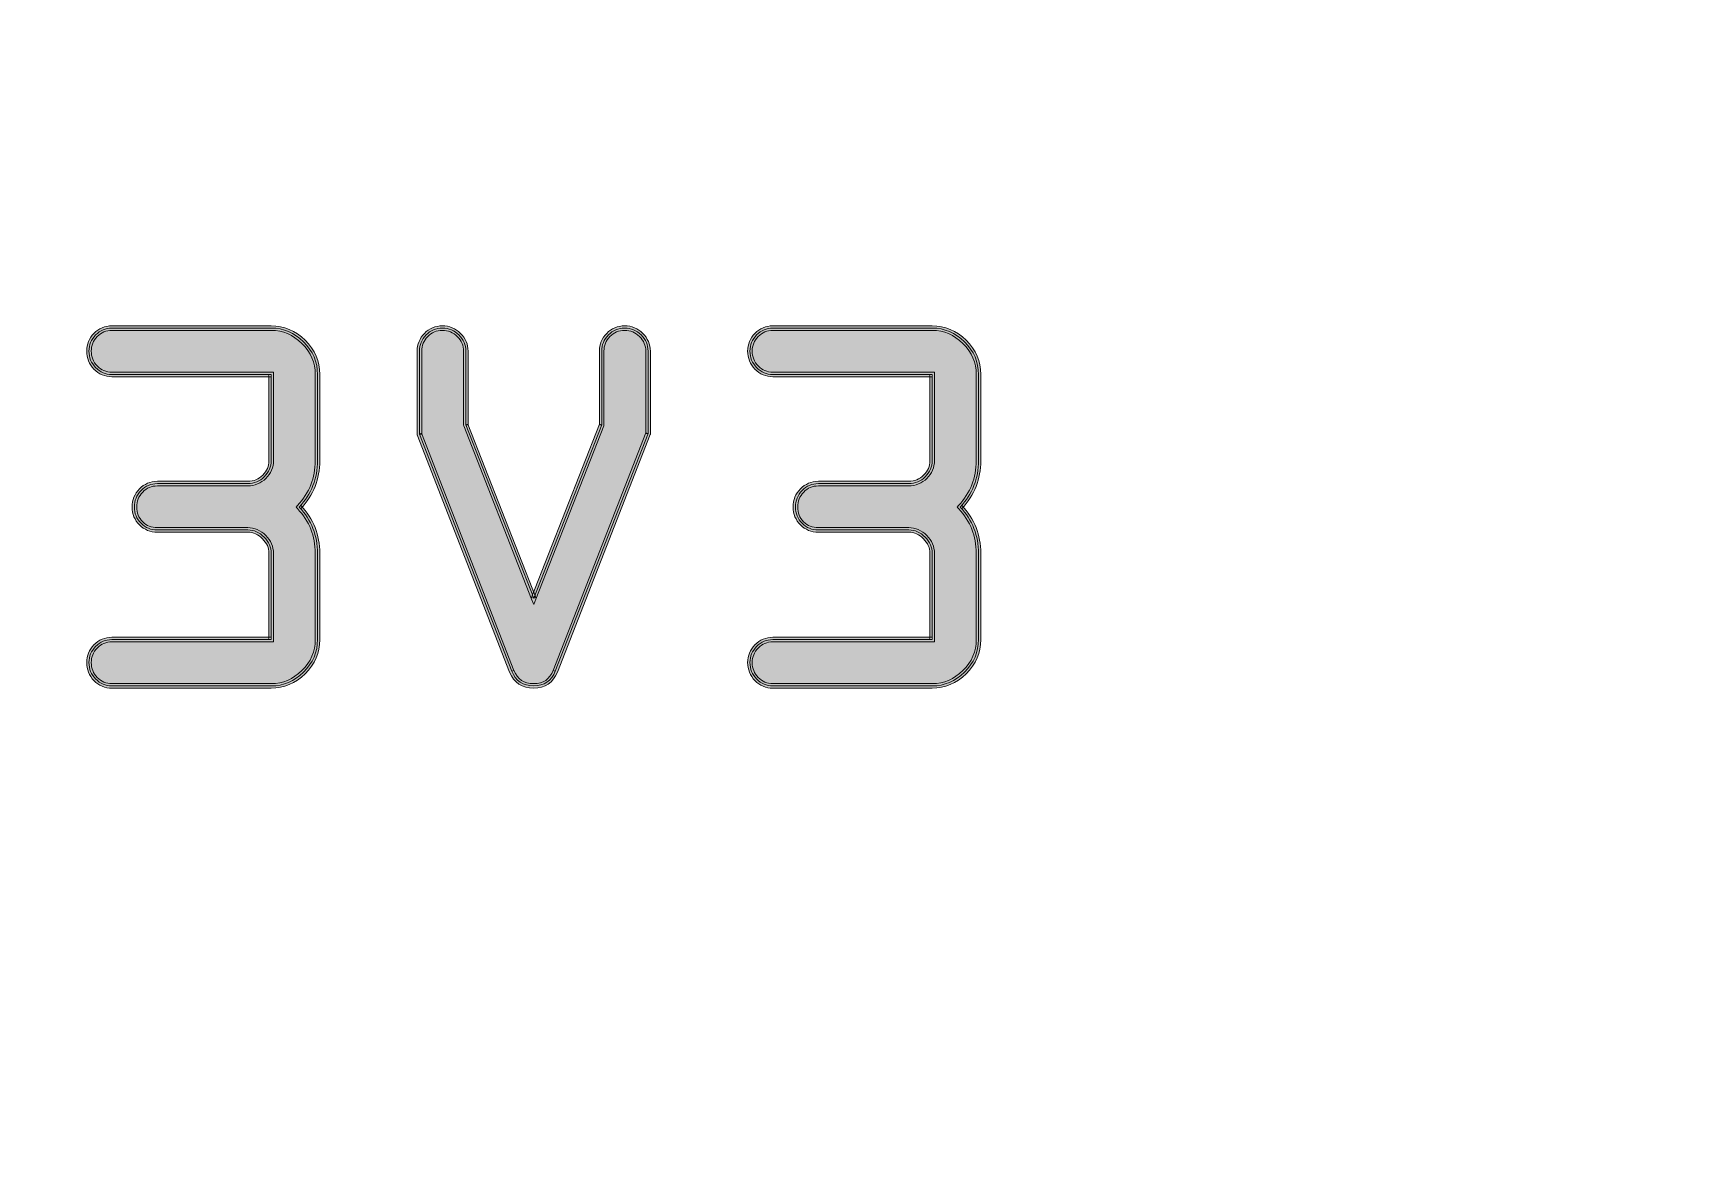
# Model space of a CAD drawing. Header units: inches. Extents: x 3.6 to 56.9, y 3.5 to 76.6.
# Drawn here: x 7.922 to 12.208, y 39.29 to 42.199 of the extents above; entities that cross this region are included whole.
import ezdxf

# ---------------------------------------------------------------- set-up
doc = ezdxf.new("R2010")
doc.units = ezdxf.units.IN
doc.header["$MEASUREMENT"] = 0
doc.layers.add('board', color=7, linetype='Continuous')
doc.layers.add('silk', color=7, linetype='Continuous')

msp = doc.modelspace()

# ---------------------------------------------------------------- hatches: boundary and pattern name
at = {"layer": 'silk', "true_color": 0xffffff}
h = msp.add_hatch(color=7, dxfattribs=at)
h.dxf.hatch_style = 2
edge = h.paths.add_edge_path()
edge.add_spline(control_points=[(9.768, 40.5828), (9.768, 40.5674), (9.7728, 40.5554), (9.7834, 40.5444), (9.794, 40.5335), (9.8057, 40.5286), (9.821, 40.5286), (9.821, 40.5286), (10.23, 40.5286), (10.23, 40.5286), (10.2602, 40.5286), (10.2858, 40.5394), (10.3089, 40.5622), (10.3321, 40.585), (10.3431, 40.6107), (10.3431, 40.6417), (10.3431, 40.6417), (10.3431, 40.8633), (10.3431, 40.8633), (10.3431, 40.9077), (10.3282, 40.9453), (10.2976, 40.9783), (10.2976, 40.9783), (10.2938, 40.9823), (10.2938, 40.9823), (10.2938, 40.9823), (10.2976, 40.9863), (10.2976, 40.9863), (10.3282, 41.0193), (10.3431, 41.0569), (10.3431, 41.1013), (10.3431, 41.1013), (10.3431, 41.3229), (10.3431, 41.3229), (10.3431, 41.3539), (10.3321, 41.3796), (10.3089, 41.4024), (10.2858, 41.4252), (10.2602, 41.4361), (10.23, 41.4361), (10.23, 41.4361), (9.821, 41.4361), (9.821, 41.4361), (9.8057, 41.4361), (9.794, 41.4311), (9.7834, 41.4202), (9.7728, 41.4092), (9.768, 41.3976), (9.768, 41.383), (9.768, 41.3677), (9.7728, 41.3557), (9.7834, 41.3447), (9.794, 41.3338), (9.8057, 41.3288), (9.821, 41.3288), (9.821, 41.3288), (10.23, 41.3288), (10.23, 41.3288), (10.23, 41.3288), (10.2359, 41.3288), (10.2359, 41.3288), (10.2359, 41.3288), (10.2359, 41.3229), (10.2359, 41.3229), (10.2359, 41.3229), (10.2359, 41.1013), (10.2359, 41.1013), (10.2359, 41.0844), (10.2291, 41.0685), (10.2165, 41.0559), (10.2039, 41.0433), (10.1876, 41.0365), (10.1699, 41.0365), (10.1699, 41.0365), (9.9377, 41.0365), (9.9377, 41.0365), (9.9224, 41.0365), (9.9107, 41.0316), (9.9001, 41.0206), (9.8895, 41.0097), (9.8847, 40.9977), (9.8847, 40.9823), (9.8847, 40.967), (9.8895, 40.9552), (9.9, 40.9446), (9.9106, 40.9341), (9.9224, 40.9293), (9.9377, 40.9293), (9.9377, 40.9293), (10.1699, 40.9293), (10.1699, 40.9293), (10.1868, 40.9293), (10.2029, 40.9222), (10.2159, 40.9093), (10.2289, 40.8963), (10.2359, 40.8802), (10.2359, 40.8633), (10.2359, 40.8633), (10.2359, 40.6417), (10.2359, 40.6417), (10.2359, 40.6417), (10.2359, 40.6358), (10.2359, 40.6358), (10.2359, 40.6358), (10.23, 40.6358), (10.23, 40.6358), (10.23, 40.6358), (9.821, 40.6358), (9.821, 40.6358), (9.8057, 40.6358), (9.794, 40.6309), (9.7834, 40.6199), (9.7728, 40.609), (9.768, 40.5973), (9.768, 40.5828)], knot_values=[0, 0, 0, 0, 1, 1, 1, 2, 2, 2, 3, 3, 3, 4, 4, 4, 5, 5, 5, 6, 6, 6, 7, 7, 7, 8, 8, 8, 9, 9, 9, 10, 10, 10, 11, 11, 11, 12, 12, 12, 13, 13, 13, 14, 14, 14, 15, 15, 15, 16, 16, 16, 17, 17, 17, 18, 18, 18, 19, 19, 19, 20, 20, 20, 21, 21, 21, 22, 22, 22, 23, 23, 23, 24, 24, 24, 25, 25, 25, 26, 26, 26, 27, 27, 27, 28, 28, 28, 29, 29, 29, 30, 30, 30, 31, 31, 31, 32, 32, 32, 33, 33, 33, 34, 34, 34, 35, 35, 35, 36, 36, 36, 37, 37, 37, 38, 38, 38, 38], degree=3, periodic=1)
edge = h.paths.add_edge_path()
edge.add_spline(control_points=[(9.7562, 40.5828), (9.7562, 40.5997), (9.7628, 40.6155), (9.775, 40.6281), (9.7872, 40.6408), (9.8033, 40.6476), (9.821, 40.6476), (9.821, 40.6476), (10.23, 40.6476), (10.23, 40.6476), (10.23, 40.6476), (10.23, 40.6417), (10.23, 40.6417), (10.23, 40.6417), (10.2241, 40.6417), (10.2241, 40.6417), (10.2241, 40.6417), (10.2241, 40.8633), (10.2241, 40.8633), (10.2241, 40.8778), (10.2189, 40.8896), (10.2076, 40.9009), (10.1962, 40.9123), (10.1844, 40.9175), (10.1699, 40.9175), (10.1699, 40.9175), (9.9377, 40.9175), (9.9377, 40.9175), (9.92, 40.9175), (9.9039, 40.9241), (9.8917, 40.9363), (9.8795, 40.9485), (9.8729, 40.9647), (9.8729, 40.9823), (9.8729, 41), (9.8794, 41.0162), (9.8916, 41.0288), (9.9039, 41.0415), (9.92, 41.0483), (9.9377, 41.0483), (9.9377, 41.0483), (10.1699, 41.0483), (10.1699, 41.0483), (10.1852, 41.0483), (10.1972, 41.0533), (10.2081, 41.0643), (10.2191, 41.0752), (10.2241, 41.0868), (10.2241, 41.1013), (10.2241, 41.1013), (10.2241, 41.3229), (10.2241, 41.3229), (10.2241, 41.3229), (10.23, 41.3229), (10.23, 41.3229), (10.23, 41.3229), (10.23, 41.317), (10.23, 41.317), (10.23, 41.317), (9.821, 41.317), (9.821, 41.317), (9.8033, 41.317), (9.7872, 41.3239), (9.775, 41.3365), (9.7628, 41.3491), (9.7562, 41.3654), (9.7562, 41.383), (9.7562, 41.3999), (9.7628, 41.4158), (9.775, 41.4284), (9.7872, 41.441), (9.8033, 41.4478), (9.821, 41.4478), (9.821, 41.4478), (10.23, 41.4478), (10.23, 41.4478), (10.2626, 41.4478), (10.2924, 41.4352), (10.3172, 41.4108), (10.342, 41.3864), (10.3549, 41.3563), (10.3549, 41.3229), (10.3549, 41.3229), (10.3549, 41.1013), (10.3549, 41.1013), (10.3549, 41.0547), (10.3384, 41.0129), (10.3062, 40.9783), (10.3062, 40.9783), (10.3019, 40.9823), (10.3019, 40.9823), (10.3019, 40.9823), (10.3062, 40.9863), (10.3062, 40.9863), (10.3384, 40.9517), (10.3549, 40.91), (10.3549, 40.8633), (10.3549, 40.8633), (10.3549, 40.6417), (10.3549, 40.6417), (10.3549, 40.6083), (10.342, 40.5782), (10.3172, 40.5538), (10.2924, 40.5295), (10.2626, 40.5168), (10.23, 40.5168), (10.23, 40.5168), (9.821, 40.5168), (9.821, 40.5168), (9.8033, 40.5168), (9.7872, 40.5236), (9.775, 40.5363), (9.7628, 40.5489), (9.7562, 40.5651), (9.7562, 40.5828)], knot_values=[0, 0, 0, 0, 1, 1, 1, 2, 2, 2, 3, 3, 3, 4, 4, 4, 5, 5, 5, 6, 6, 6, 7, 7, 7, 8, 8, 8, 9, 9, 9, 10, 10, 10, 11, 11, 11, 12, 12, 12, 13, 13, 13, 14, 14, 14, 15, 15, 15, 16, 16, 16, 17, 17, 17, 18, 18, 18, 19, 19, 19, 20, 20, 20, 21, 21, 21, 22, 22, 22, 23, 23, 23, 24, 24, 24, 25, 25, 25, 26, 26, 26, 27, 27, 27, 28, 28, 28, 29, 29, 29, 30, 30, 30, 31, 31, 31, 32, 32, 32, 33, 33, 33, 34, 34, 34, 35, 35, 35, 36, 36, 36, 37, 37, 37, 38, 38, 38, 38], degree=3, periodic=1)
edge = h.paths.add_edge_path()
edge.add_spline(control_points=[(8.919, 41.1718), (8.919, 41.1718), (9.1559, 40.5625), (9.1559, 40.5625), (9.1559, 40.5625), (9.1504, 40.5604), (9.1504, 40.5604), (9.1504, 40.5604), (9.1559, 40.5626), (9.1559, 40.5626), (9.1654, 40.5391), (9.1813, 40.5286), (9.207, 40.5286), (9.2319, 40.5286), (9.2474, 40.5391), (9.2569, 40.5626), (9.2569, 40.5626), (9.2624, 40.5604), (9.2624, 40.5604), (9.2624, 40.5604), (9.2569, 40.5625), (9.2569, 40.5625), (9.2569, 40.5625), (9.495, 41.173), (9.495, 41.173), (9.495, 41.173), (9.5005, 41.1709), (9.5005, 41.1709), (9.5005, 41.1709), (9.4946, 41.1709), (9.4946, 41.1709), (9.4946, 41.1709), (9.4946, 41.383), (9.4946, 41.383), (9.4946, 41.3975), (9.4896, 41.4091), (9.4786, 41.4201), (9.4677, 41.4311), (9.4557, 41.4361), (9.4404, 41.4361), (9.425, 41.4361), (9.4133, 41.4311), (9.4027, 41.4202), (9.3921, 41.4092), (9.3873, 41.3976), (9.3873, 41.383), (9.3873, 41.383), (9.3873, 41.1933), (9.3873, 41.1933), (9.3873, 41.1933), (9.3873, 41.1922), (9.3873, 41.1922), (9.3873, 41.1922), (9.3869, 41.1911), (9.3869, 41.1911), (9.3869, 41.1911), (9.2125, 40.7456), (9.2125, 40.7456), (9.2125, 40.7456), (9.207, 40.7316), (9.207, 40.7316), (9.207, 40.7316), (9.2015, 40.7456), (9.2015, 40.7456), (9.2015, 40.7456), (9.0271, 41.1911), (9.0271, 41.1911), (9.0271, 41.1911), (9.0267, 41.1922), (9.0267, 41.1922), (9.0267, 41.1922), (9.0267, 41.1933), (9.0267, 41.1933), (9.0267, 41.1933), (9.0267, 41.383), (9.0267, 41.383), (9.0267, 41.3975), (9.0217, 41.4091), (9.0107, 41.4201), (8.9998, 41.4311), (8.9878, 41.4361), (8.9725, 41.4361), (8.9572, 41.4361), (8.9454, 41.4311), (8.9349, 41.4202), (8.9242, 41.4092), (8.9194, 41.3976), (8.9194, 41.383), (8.9194, 41.383), (8.9194, 41.1697), (8.9194, 41.1697), (8.9194, 41.1697), (8.9135, 41.1697), (8.9135, 41.1697), (8.9135, 41.1697), (8.919, 41.1718), (8.919, 41.1718)], knot_values=[0, 0, 0, 0, 1, 1, 1, 2, 2, 2, 3, 3, 3, 4, 4, 4, 5, 5, 5, 6, 6, 6, 7, 7, 7, 8, 8, 8, 9, 9, 9, 10, 10, 10, 11, 11, 11, 12, 12, 12, 13, 13, 13, 14, 14, 14, 15, 15, 15, 16, 16, 16, 17, 17, 17, 18, 18, 18, 19, 19, 19, 20, 20, 20, 21, 21, 21, 22, 22, 22, 23, 23, 23, 24, 24, 24, 25, 25, 25, 26, 26, 26, 27, 27, 27, 28, 28, 28, 29, 29, 29, 30, 30, 30, 31, 31, 31, 32, 32, 32, 32], degree=3, periodic=1)
edge = h.paths.add_edge_path()
edge.add_spline(control_points=[(8.9076, 41.1697), (8.9076, 41.1697), (8.9076, 41.383), (8.9076, 41.383), (8.9076, 41.3999), (8.9142, 41.4158), (8.9264, 41.4284), (8.9386, 41.441), (8.9548, 41.4478), (8.9725, 41.4478), (8.9901, 41.4478), (9.0064, 41.4411), (9.0191, 41.4284), (9.0316, 41.4159), (9.0385, 41.3999), (9.0385, 41.383), (9.0385, 41.383), (9.0385, 41.1933), (9.0385, 41.1933), (9.0385, 41.1933), (9.0326, 41.1933), (9.0326, 41.1933), (9.0326, 41.1933), (9.0381, 41.1954), (9.0381, 41.1954), (9.0381, 41.1954), (9.2125, 40.7499), (9.2125, 40.7499), (9.2125, 40.7499), (9.207, 40.7478), (9.207, 40.7478), (9.207, 40.7478), (9.2015, 40.7499), (9.2015, 40.7499), (9.2015, 40.7499), (9.3759, 41.1954), (9.3759, 41.1954), (9.3759, 41.1954), (9.3814, 41.1933), (9.3814, 41.1933), (9.3814, 41.1933), (9.3755, 41.1933), (9.3755, 41.1933), (9.3755, 41.1933), (9.3755, 41.383), (9.3755, 41.383), (9.3755, 41.3999), (9.3821, 41.4158), (9.3943, 41.4284), (9.4065, 41.441), (9.4227, 41.4478), (9.4404, 41.4478), (9.458, 41.4478), (9.4743, 41.4411), (9.4869, 41.4284), (9.4995, 41.4159), (9.5064, 41.3999), (9.5064, 41.383), (9.5064, 41.383), (9.5064, 41.1709), (9.5064, 41.1709), (9.5064, 41.1709), (9.5064, 41.1698), (9.5064, 41.1698), (9.5064, 41.1698), (9.5059, 41.1687), (9.5059, 41.1687), (9.5059, 41.1687), (9.2679, 40.5582), (9.2679, 40.5582), (9.2679, 40.5582), (9.2679, 40.5582), (9.2679, 40.5582), (9.2679, 40.5582), (9.2678, 40.5582), (9.2678, 40.5582), (9.257, 40.5314), (9.2355, 40.5168), (9.207, 40.5168), (9.1777, 40.5168), (9.1559, 40.5313), (9.145, 40.5582), (9.145, 40.5582), (9.1449, 40.5582), (9.1449, 40.5582), (9.1449, 40.5582), (9.1449, 40.5583), (9.1449, 40.5583), (9.1449, 40.5583), (8.908, 41.1676), (8.908, 41.1676), (8.908, 41.1676), (8.9076, 41.1686), (8.9076, 41.1686), (8.9076, 41.1686), (8.9076, 41.1697), (8.9076, 41.1697)], knot_values=[0, 0, 0, 0, 1, 1, 1, 2, 2, 2, 3, 3, 3, 4, 4, 4, 5, 5, 5, 6, 6, 6, 7, 7, 7, 8, 8, 8, 9, 9, 9, 10, 10, 10, 11, 11, 11, 12, 12, 12, 13, 13, 13, 14, 14, 14, 15, 15, 15, 16, 16, 16, 17, 17, 17, 18, 18, 18, 19, 19, 19, 20, 20, 20, 21, 21, 21, 22, 22, 22, 23, 23, 23, 24, 24, 24, 25, 25, 25, 26, 26, 26, 27, 27, 27, 28, 28, 28, 29, 29, 29, 30, 30, 30, 31, 31, 31, 32, 32, 32, 32], degree=3, periodic=1)
edge = h.paths.add_edge_path()
edge.add_spline(control_points=[(8.0709, 40.5828), (8.0709, 40.5674), (8.0757, 40.5554), (8.0863, 40.5444), (8.0969, 40.5335), (8.1086, 40.5286), (8.1239, 40.5286), (8.1239, 40.5286), (8.5329, 40.5286), (8.5329, 40.5286), (8.5631, 40.5286), (8.5886, 40.5394), (8.6118, 40.5622), (8.635, 40.585), (8.646, 40.6107), (8.646, 40.6417), (8.646, 40.6417), (8.646, 40.8633), (8.646, 40.8633), (8.646, 40.9077), (8.6311, 40.9453), (8.6004, 40.9783), (8.6004, 40.9783), (8.5967, 40.9823), (8.5967, 40.9823), (8.5967, 40.9823), (8.6004, 40.9863), (8.6004, 40.9863), (8.6311, 41.0193), (8.646, 41.0569), (8.646, 41.1013), (8.646, 41.1013), (8.646, 41.3229), (8.646, 41.3229), (8.646, 41.3539), (8.635, 41.3796), (8.6118, 41.4024), (8.5886, 41.4252), (8.5631, 41.4361), (8.5329, 41.4361), (8.5329, 41.4361), (8.1239, 41.4361), (8.1239, 41.4361), (8.1086, 41.4361), (8.0969, 41.4311), (8.0863, 41.4202), (8.0757, 41.4092), (8.0709, 41.3976), (8.0709, 41.383), (8.0709, 41.3677), (8.0757, 41.3557), (8.0863, 41.3447), (8.0969, 41.3338), (8.1086, 41.3288), (8.1239, 41.3288), (8.1239, 41.3288), (8.5329, 41.3288), (8.5329, 41.3288), (8.5329, 41.3288), (8.5388, 41.3288), (8.5388, 41.3288), (8.5388, 41.3288), (8.5388, 41.3229), (8.5388, 41.3229), (8.5388, 41.3229), (8.5388, 41.1013), (8.5388, 41.1013), (8.5388, 41.0844), (8.5319, 41.0685), (8.5193, 41.0559), (8.5067, 41.0433), (8.4904, 41.0365), (8.4728, 41.0365), (8.4728, 41.0365), (8.2406, 41.0365), (8.2406, 41.0365), (8.2253, 41.0365), (8.2135, 41.0316), (8.203, 41.0206), (8.1924, 41.0097), (8.1875, 40.9977), (8.1875, 40.9823), (8.1875, 40.967), (8.1924, 40.9552), (8.2029, 40.9446), (8.2135, 40.9341), (8.2252, 40.9293), (8.2406, 40.9293), (8.2406, 40.9293), (8.4728, 40.9293), (8.4728, 40.9293), (8.4897, 40.9293), (8.5058, 40.9222), (8.5188, 40.9093), (8.5317, 40.8963), (8.5388, 40.8802), (8.5388, 40.8633), (8.5388, 40.8633), (8.5388, 40.6417), (8.5388, 40.6417), (8.5388, 40.6417), (8.5388, 40.6358), (8.5388, 40.6358), (8.5388, 40.6358), (8.5329, 40.6358), (8.5329, 40.6358), (8.5329, 40.6358), (8.1239, 40.6358), (8.1239, 40.6358), (8.1086, 40.6358), (8.0969, 40.6309), (8.0863, 40.6199), (8.0757, 40.609), (8.0709, 40.5973), (8.0709, 40.5828)], knot_values=[0, 0, 0, 0, 1, 1, 1, 2, 2, 2, 3, 3, 3, 4, 4, 4, 5, 5, 5, 6, 6, 6, 7, 7, 7, 8, 8, 8, 9, 9, 9, 10, 10, 10, 11, 11, 11, 12, 12, 12, 13, 13, 13, 14, 14, 14, 15, 15, 15, 16, 16, 16, 17, 17, 17, 18, 18, 18, 19, 19, 19, 20, 20, 20, 21, 21, 21, 22, 22, 22, 23, 23, 23, 24, 24, 24, 25, 25, 25, 26, 26, 26, 27, 27, 27, 28, 28, 28, 29, 29, 29, 30, 30, 30, 31, 31, 31, 32, 32, 32, 33, 33, 33, 34, 34, 34, 35, 35, 35, 36, 36, 36, 37, 37, 37, 38, 38, 38, 38], degree=3, periodic=1)
edge = h.paths.add_edge_path()
edge.add_spline(control_points=[(8.0591, 40.5828), (8.0591, 40.5997), (8.0657, 40.6155), (8.0778, 40.6281), (8.0901, 40.6408), (8.1062, 40.6476), (8.1239, 40.6476), (8.1239, 40.6476), (8.5329, 40.6476), (8.5329, 40.6476), (8.5329, 40.6476), (8.5329, 40.6417), (8.5329, 40.6417), (8.5329, 40.6417), (8.527, 40.6417), (8.527, 40.6417), (8.527, 40.6417), (8.527, 40.8633), (8.527, 40.8633), (8.527, 40.8778), (8.5218, 40.8896), (8.5104, 40.9009), (8.499, 40.9123), (8.4872, 40.9175), (8.4728, 40.9175), (8.4728, 40.9175), (8.2406, 40.9175), (8.2406, 40.9175), (8.2229, 40.9175), (8.2068, 40.9241), (8.1946, 40.9363), (8.1823, 40.9485), (8.1758, 40.9647), (8.1758, 40.9823), (8.1758, 41), (8.1823, 41.0162), (8.1945, 41.0288), (8.2067, 41.0415), (8.2229, 41.0483), (8.2406, 41.0483), (8.2406, 41.0483), (8.4728, 41.0483), (8.4728, 41.0483), (8.4881, 41.0483), (8.5001, 41.0533), (8.511, 41.0643), (8.522, 41.0752), (8.527, 41.0868), (8.527, 41.1013), (8.527, 41.1013), (8.527, 41.3229), (8.527, 41.3229), (8.527, 41.3229), (8.5329, 41.3229), (8.5329, 41.3229), (8.5329, 41.3229), (8.5329, 41.317), (8.5329, 41.317), (8.5329, 41.317), (8.1239, 41.317), (8.1239, 41.317), (8.1062, 41.317), (8.0901, 41.3239), (8.0778, 41.3365), (8.0656, 41.3491), (8.0591, 41.3654), (8.0591, 41.383), (8.0591, 41.3999), (8.0657, 41.4158), (8.0778, 41.4284), (8.0901, 41.441), (8.1062, 41.4478), (8.1239, 41.4478), (8.1239, 41.4478), (8.5329, 41.4478), (8.5329, 41.4478), (8.5655, 41.4478), (8.5953, 41.4352), (8.6201, 41.4108), (8.6449, 41.3864), (8.6578, 41.3563), (8.6578, 41.3229), (8.6578, 41.3229), (8.6578, 41.1013), (8.6578, 41.1013), (8.6578, 41.0547), (8.6413, 41.0129), (8.6091, 40.9783), (8.6091, 40.9783), (8.6048, 40.9823), (8.6048, 40.9823), (8.6048, 40.9823), (8.6091, 40.9863), (8.6091, 40.9863), (8.6413, 40.9517), (8.6578, 40.91), (8.6578, 40.8633), (8.6578, 40.8633), (8.6578, 40.6417), (8.6578, 40.6417), (8.6578, 40.6083), (8.6449, 40.5782), (8.6201, 40.5538), (8.5953, 40.5295), (8.5655, 40.5168), (8.5329, 40.5168), (8.5329, 40.5168), (8.1239, 40.5168), (8.1239, 40.5168), (8.1062, 40.5168), (8.0901, 40.5236), (8.0778, 40.5363), (8.0656, 40.5489), (8.0591, 40.5651), (8.0591, 40.5828)], knot_values=[0, 0, 0, 0, 1, 1, 1, 2, 2, 2, 3, 3, 3, 4, 4, 4, 5, 5, 5, 6, 6, 6, 7, 7, 7, 8, 8, 8, 9, 9, 9, 10, 10, 10, 11, 11, 11, 12, 12, 12, 13, 13, 13, 14, 14, 14, 15, 15, 15, 16, 16, 16, 17, 17, 17, 18, 18, 18, 19, 19, 19, 20, 20, 20, 21, 21, 21, 22, 22, 22, 23, 23, 23, 24, 24, 24, 25, 25, 25, 26, 26, 26, 27, 27, 27, 28, 28, 28, 29, 29, 29, 30, 30, 30, 31, 31, 31, 32, 32, 32, 33, 33, 33, 34, 34, 34, 35, 35, 35, 36, 36, 36, 37, 37, 37, 38, 38, 38, 38], degree=3, periodic=1)
h = msp.add_hatch(color=7, dxfattribs=at)
h.dxf.hatch_style = 2
edge = h.paths.add_edge_path()
edge.add_spline(control_points=[(9.7621, 40.5828), (9.7621, 40.5985), (9.7678, 40.6122), (9.7792, 40.624), (9.7906, 40.6358), (9.8045, 40.6417), (9.821, 40.6417), (9.821, 40.6417), (10.23, 40.6417), (10.23, 40.6417), (10.23, 40.6417), (10.23, 40.8633), (10.23, 40.8633), (10.23, 40.879), (10.2239, 40.8929), (10.2117, 40.9051), (10.1995, 40.9173), (10.1856, 40.9234), (10.1699, 40.9234), (10.1699, 40.9234), (9.9377, 40.9234), (9.9377, 40.9234), (9.9212, 40.9234), (9.9073, 40.9291), (9.8959, 40.9405), (9.8845, 40.9519), (9.8788, 40.9658), (9.8788, 40.9823), (9.8788, 40.9988), (9.8845, 41.013), (9.8959, 41.0247), (9.9073, 41.0365), (9.9212, 41.0424), (9.9377, 41.0424), (9.9377, 41.0424), (10.1699, 41.0424), (10.1699, 41.0424), (10.1864, 41.0424), (10.2005, 41.0483), (10.2123, 41.0601), (10.2241, 41.0719), (10.23, 41.0856), (10.23, 41.1013), (10.23, 41.1013), (10.23, 41.3229), (10.23, 41.3229), (10.23, 41.3229), (9.821, 41.3229), (9.821, 41.3229), (9.8045, 41.3229), (9.7906, 41.3288), (9.7792, 41.3406), (9.7678, 41.3524), (9.7621, 41.3665), (9.7621, 41.383), (9.7621, 41.3987), (9.7678, 41.4125), (9.7792, 41.4243), (9.7906, 41.4361), (9.8045, 41.442), (9.821, 41.442), (9.821, 41.442), (10.23, 41.442), (10.23, 41.442), (10.2614, 41.442), (10.2891, 41.4302), (10.3131, 41.4066), (10.337, 41.383), (10.349, 41.3551), (10.349, 41.3229), (10.349, 41.3229), (10.349, 41.1013), (10.349, 41.1013), (10.349, 41.0558), (10.3333, 41.0161), (10.3019, 40.9823), (10.3333, 40.9485), (10.349, 40.9088), (10.349, 40.8633), (10.349, 40.8633), (10.349, 40.6417), (10.349, 40.6417), (10.349, 40.6095), (10.337, 40.5816), (10.3131, 40.558), (10.2891, 40.5345), (10.2614, 40.5227), (10.23, 40.5227), (10.23, 40.5227), (9.821, 40.5227), (9.821, 40.5227), (9.8045, 40.5227), (9.7906, 40.5286), (9.7792, 40.5404), (9.7678, 40.5521), (9.7621, 40.5663), (9.7621, 40.5828)], knot_values=[0, 0, 0, 0, 1, 1, 1, 2, 2, 2, 3, 3, 3, 4, 4, 4, 5, 5, 5, 6, 6, 6, 7, 7, 7, 8, 8, 8, 9, 9, 9, 10, 10, 10, 11, 11, 11, 12, 12, 12, 13, 13, 13, 14, 14, 14, 15, 15, 15, 16, 16, 16, 17, 17, 17, 18, 18, 18, 19, 19, 19, 20, 20, 20, 21, 21, 21, 22, 22, 22, 23, 23, 23, 24, 24, 24, 25, 25, 25, 26, 26, 26, 27, 27, 27, 28, 28, 28, 29, 29, 29, 30, 30, 30, 31, 31, 31, 32, 32, 32, 32], degree=3, periodic=1)
edge = h.paths.add_edge_path()
edge.add_spline(control_points=[(8.9135, 41.1697), (8.9135, 41.1697), (8.9135, 41.383), (8.9135, 41.383), (8.9135, 41.3987), (8.9192, 41.4125), (8.9306, 41.4243), (8.942, 41.4361), (8.956, 41.442), (8.9725, 41.442), (8.989, 41.442), (9.0031, 41.4361), (9.0149, 41.4243), (9.0267, 41.4125), (9.0326, 41.3987), (9.0326, 41.383), (9.0326, 41.383), (9.0326, 41.1933), (9.0326, 41.1933), (9.0326, 41.1933), (9.207, 40.7478), (9.207, 40.7478), (9.207, 40.7478), (9.3814, 41.1933), (9.3814, 41.1933), (9.3814, 41.1933), (9.3814, 41.383), (9.3814, 41.383), (9.3814, 41.3987), (9.3871, 41.4125), (9.3985, 41.4243), (9.4099, 41.4361), (9.4239, 41.442), (9.4404, 41.442), (9.4569, 41.442), (9.471, 41.4361), (9.4828, 41.4243), (9.4946, 41.4125), (9.5005, 41.3987), (9.5005, 41.383), (9.5005, 41.383), (9.5005, 41.1709), (9.5005, 41.1709), (9.5005, 41.1709), (9.2624, 40.5604), (9.2624, 40.5604), (9.2522, 40.5352), (9.2337, 40.5227), (9.207, 40.5227), (9.1795, 40.5227), (9.1606, 40.5352), (9.1504, 40.5604), (9.1504, 40.5604), (8.9135, 41.1697), (8.9135, 41.1697)], knot_values=[0, 0, 0, 0, 1, 1, 1, 2, 2, 2, 3, 3, 3, 4, 4, 4, 5, 5, 5, 6, 6, 6, 7, 7, 7, 8, 8, 8, 9, 9, 9, 10, 10, 10, 11, 11, 11, 12, 12, 12, 13, 13, 13, 14, 14, 14, 15, 15, 15, 16, 16, 16, 17, 17, 17, 18, 18, 18, 18], degree=3, periodic=1)
edge = h.paths.add_edge_path()
edge.add_spline(control_points=[(8.065, 40.5828), (8.065, 40.5985), (8.0707, 40.6122), (8.0821, 40.624), (8.0935, 40.6358), (8.1074, 40.6417), (8.1239, 40.6417), (8.1239, 40.6417), (8.5329, 40.6417), (8.5329, 40.6417), (8.5329, 40.6417), (8.5329, 40.8633), (8.5329, 40.8633), (8.5329, 40.879), (8.5268, 40.8929), (8.5146, 40.9051), (8.5024, 40.9173), (8.4885, 40.9234), (8.4728, 40.9234), (8.4728, 40.9234), (8.2406, 40.9234), (8.2406, 40.9234), (8.2241, 40.9234), (8.2101, 40.9291), (8.1987, 40.9405), (8.1873, 40.9519), (8.1816, 40.9658), (8.1816, 40.9823), (8.1816, 40.9988), (8.1873, 41.013), (8.1987, 41.0247), (8.2101, 41.0365), (8.2241, 41.0424), (8.2406, 41.0424), (8.2406, 41.0424), (8.4728, 41.0424), (8.4728, 41.0424), (8.4893, 41.0424), (8.5034, 41.0483), (8.5152, 41.0601), (8.527, 41.0719), (8.5329, 41.0856), (8.5329, 41.1013), (8.5329, 41.1013), (8.5329, 41.3229), (8.5329, 41.3229), (8.5329, 41.3229), (8.1239, 41.3229), (8.1239, 41.3229), (8.1074, 41.3229), (8.0935, 41.3288), (8.0821, 41.3406), (8.0707, 41.3524), (8.065, 41.3665), (8.065, 41.383), (8.065, 41.3987), (8.0707, 41.4125), (8.0821, 41.4243), (8.0935, 41.4361), (8.1074, 41.442), (8.1239, 41.442), (8.1239, 41.442), (8.5329, 41.442), (8.5329, 41.442), (8.5643, 41.442), (8.592, 41.4302), (8.6159, 41.4066), (8.6399, 41.383), (8.6519, 41.3551), (8.6519, 41.3229), (8.6519, 41.3229), (8.6519, 41.1013), (8.6519, 41.1013), (8.6519, 41.0558), (8.6362, 41.0161), (8.6048, 40.9823), (8.6362, 40.9485), (8.6519, 40.9088), (8.6519, 40.8633), (8.6519, 40.8633), (8.6519, 40.6417), (8.6519, 40.6417), (8.6519, 40.6095), (8.6399, 40.5816), (8.6159, 40.558), (8.592, 40.5345), (8.5643, 40.5227), (8.5329, 40.5227), (8.5329, 40.5227), (8.1239, 40.5227), (8.1239, 40.5227), (8.1074, 40.5227), (8.0935, 40.5286), (8.0821, 40.5404), (8.0707, 40.5521), (8.065, 40.5663), (8.065, 40.5828)], knot_values=[0, 0, 0, 0, 1, 1, 1, 2, 2, 2, 3, 3, 3, 4, 4, 4, 5, 5, 5, 6, 6, 6, 7, 7, 7, 8, 8, 8, 9, 9, 9, 10, 10, 10, 11, 11, 11, 12, 12, 12, 13, 13, 13, 14, 14, 14, 15, 15, 15, 16, 16, 16, 17, 17, 17, 18, 18, 18, 19, 19, 19, 20, 20, 20, 21, 21, 21, 22, 22, 22, 23, 23, 23, 24, 24, 24, 25, 25, 25, 26, 26, 26, 27, 27, 27, 28, 28, 28, 29, 29, 29, 30, 30, 30, 31, 31, 31, 32, 32, 32, 32], degree=3, periodic=1)

# ---------------------------------------------------------------- linework, layer by layer
at = {"layer": 'board', "color": 7, "lineweight": 20, "true_color": 0xffffff}
msp.add_open_spline([(56.8521, 12.1646), (56.8521, 12.1646), (55.3337, 10.6434), (55.3337, 10.6434), (55.3337, 10.6434), (43.9474, 10.6434), (43.9474, 10.6434), (43.9474, 10.6434), (41.4173, 8.1094), (41.4173, 8.1094), (41.4173, 8.1094), (8.7761, 8.1094), (8.7761, 8.1094), (8.7761, 8.1094), (6.246, 10.6434), (6.246, 10.6434), (6.246, 10.6434), (4.7111, 10.6434), (4.7111, 10.6434), (4.2186, 10.5873), (3.7727, 10.9401), (3.7148, 11.4312), (3.7074, 11.4979), (3.7074, 11.5709), (3.7148, 11.6404), (3.7148, 11.6404), (3.7148, 75.5088), (3.7148, 75.5088), (3.6569, 76.0016), (4.0097, 76.4482), (4.5011, 76.5061), (4.5706, 76.5142), (4.6408, 76.5142), (4.7114, 76.5061), (4.7114, 76.5061), (55.8558, 76.5061), (55.8558, 76.5061), (56.3487, 76.5636), (56.7949, 76.2104), (56.8521, 75.7176), (56.8602, 75.6481), (56.8602, 75.5779), (56.8521, 75.5088), (56.8521, 75.5088), (56.8521, 12.1646), (56.8521, 12.1646)], degree=3, knots=[0, 0, 0, 0, 1, 1, 1, 2, 2, 2, 3, 3, 3, 4, 4, 4, 5, 5, 5, 6, 6, 6, 7, 7, 7, 8, 8, 8, 9, 9, 9, 10, 10, 10, 11, 11, 11, 12, 12, 12, 13, 13, 13, 14, 14, 14, 15, 15, 15, 15], dxfattribs=at)
at = {"layer": 'silk', "lineweight": 0}
for points, knots in [([(8.0591, 40.5828), (8.0591, 40.5997), (8.0657, 40.6155), (8.0778, 40.6281), (8.0901, 40.6408), (8.1062, 40.6476), (8.1239, 40.6476), (8.1239, 40.6476), (8.5329, 40.6476), (8.5329, 40.6476), (8.5329, 40.6476), (8.5329, 40.6417), (8.5329, 40.6417), (8.5329, 40.6417), (8.527, 40.6417), (8.527, 40.6417), (8.527, 40.6417), (8.527, 40.8633), (8.527, 40.8633), (8.527, 40.8778), (8.5218, 40.8896), (8.5104, 40.9009), (8.499, 40.9123), (8.4872, 40.9175), (8.4728, 40.9175), (8.4728, 40.9175), (8.2406, 40.9175), (8.2406, 40.9175), (8.2229, 40.9175), (8.2068, 40.9241), (8.1946, 40.9363), (8.1823, 40.9485), (8.1758, 40.9647), (8.1758, 40.9823), (8.1758, 41), (8.1823, 41.0162), (8.1945, 41.0288), (8.2067, 41.0415), (8.2229, 41.0483), (8.2406, 41.0483), (8.2406, 41.0483), (8.4728, 41.0483), (8.4728, 41.0483), (8.4881, 41.0483), (8.5001, 41.0533), (8.511, 41.0643), (8.522, 41.0752), (8.527, 41.0868), (8.527, 41.1013), (8.527, 41.1013), (8.527, 41.3229), (8.527, 41.3229), (8.527, 41.3229), (8.5329, 41.3229), (8.5329, 41.3229), (8.5329, 41.3229), (8.5329, 41.317), (8.5329, 41.317), (8.5329, 41.317), (8.1239, 41.317), (8.1239, 41.317), (8.1062, 41.317), (8.0901, 41.3239), (8.0778, 41.3365), (8.0656, 41.3491), (8.0591, 41.3654), (8.0591, 41.383), (8.0591, 41.3999), (8.0657, 41.4158), (8.0778, 41.4284), (8.0901, 41.441), (8.1062, 41.4478), (8.1239, 41.4478), (8.1239, 41.4478), (8.5329, 41.4478), (8.5329, 41.4478), (8.5655, 41.4478), (8.5953, 41.4352), (8.6201, 41.4108), (8.6449, 41.3864), (8.6578, 41.3563), (8.6578, 41.3229), (8.6578, 41.3229), (8.6578, 41.1013), (8.6578, 41.1013), (8.6578, 41.0547), (8.6413, 41.0129), (8.6091, 40.9783), (8.6091, 40.9783), (8.6048, 40.9823), (8.6048, 40.9823), (8.6048, 40.9823), (8.6091, 40.9863), (8.6091, 40.9863), (8.6413, 40.9517), (8.6578, 40.91), (8.6578, 40.8633), (8.6578, 40.8633), (8.6578, 40.6417), (8.6578, 40.6417), (8.6578, 40.6083), (8.6449, 40.5782), (8.6201, 40.5538), (8.5953, 40.5295), (8.5655, 40.5168), (8.5329, 40.5168), (8.5329, 40.5168), (8.1239, 40.5168), (8.1239, 40.5168), (8.1062, 40.5168), (8.0901, 40.5236), (8.0778, 40.5363), (8.0656, 40.5489), (8.0591, 40.5651), (8.0591, 40.5828)], [0, 0, 0, 0, 1, 1, 1, 2, 2, 2, 3, 3, 3, 4, 4, 4, 5, 5, 5, 6, 6, 6, 7, 7, 7, 8, 8, 8, 9, 9, 9, 10, 10, 10, 11, 11, 11, 12, 12, 12, 13, 13, 13, 14, 14, 14, 15, 15, 15, 16, 16, 16, 17, 17, 17, 18, 18, 18, 19, 19, 19, 20, 20, 20, 21, 21, 21, 22, 22, 22, 23, 23, 23, 24, 24, 24, 25, 25, 25, 26, 26, 26, 27, 27, 27, 28, 28, 28, 29, 29, 29, 30, 30, 30, 31, 31, 31, 32, 32, 32, 33, 33, 33, 34, 34, 34, 35, 35, 35, 36, 36, 36, 37, 37, 37, 38, 38, 38, 38]), ([(8.9076, 41.1697), (8.9076, 41.1697), (8.9076, 41.383), (8.9076, 41.383), (8.9076, 41.3999), (8.9142, 41.4158), (8.9264, 41.4284), (8.9386, 41.441), (8.9548, 41.4478), (8.9725, 41.4478), (8.9901, 41.4478), (9.0064, 41.4411), (9.0191, 41.4284), (9.0316, 41.4159), (9.0385, 41.3999), (9.0385, 41.383), (9.0385, 41.383), (9.0385, 41.1933), (9.0385, 41.1933), (9.0385, 41.1933), (9.0326, 41.1933), (9.0326, 41.1933), (9.0326, 41.1933), (9.0381, 41.1954), (9.0381, 41.1954), (9.0381, 41.1954), (9.2125, 40.7499), (9.2125, 40.7499), (9.2125, 40.7499), (9.207, 40.7478), (9.207, 40.7478), (9.207, 40.7478), (9.2015, 40.7499), (9.2015, 40.7499), (9.2015, 40.7499), (9.3759, 41.1954), (9.3759, 41.1954), (9.3759, 41.1954), (9.3814, 41.1933), (9.3814, 41.1933), (9.3814, 41.1933), (9.3755, 41.1933), (9.3755, 41.1933), (9.3755, 41.1933), (9.3755, 41.383), (9.3755, 41.383), (9.3755, 41.3999), (9.3821, 41.4158), (9.3943, 41.4284), (9.4065, 41.441), (9.4227, 41.4478), (9.4404, 41.4478), (9.458, 41.4478), (9.4743, 41.4411), (9.4869, 41.4284), (9.4995, 41.4159), (9.5064, 41.3999), (9.5064, 41.383), (9.5064, 41.383), (9.5064, 41.1709), (9.5064, 41.1709), (9.5064, 41.1709), (9.5064, 41.1698), (9.5064, 41.1698), (9.5064, 41.1698), (9.5059, 41.1687), (9.5059, 41.1687), (9.5059, 41.1687), (9.2679, 40.5582), (9.2679, 40.5582), (9.2679, 40.5582), (9.2679, 40.5582), (9.2679, 40.5582), (9.2679, 40.5582), (9.2678, 40.5582), (9.2678, 40.5582), (9.257, 40.5314), (9.2355, 40.5168), (9.207, 40.5168), (9.1777, 40.5168), (9.1559, 40.5313), (9.145, 40.5582), (9.145, 40.5582), (9.1449, 40.5582), (9.1449, 40.5582), (9.1449, 40.5582), (9.1449, 40.5583), (9.1449, 40.5583), (9.1449, 40.5583), (8.908, 41.1676), (8.908, 41.1676), (8.908, 41.1676), (8.9076, 41.1686), (8.9076, 41.1686), (8.9076, 41.1686), (8.9076, 41.1697), (8.9076, 41.1697)], [0, 0, 0, 0, 1, 1, 1, 2, 2, 2, 3, 3, 3, 4, 4, 4, 5, 5, 5, 6, 6, 6, 7, 7, 7, 8, 8, 8, 9, 9, 9, 10, 10, 10, 11, 11, 11, 12, 12, 12, 13, 13, 13, 14, 14, 14, 15, 15, 15, 16, 16, 16, 17, 17, 17, 18, 18, 18, 19, 19, 19, 20, 20, 20, 21, 21, 21, 22, 22, 22, 23, 23, 23, 24, 24, 24, 25, 25, 25, 26, 26, 26, 27, 27, 27, 28, 28, 28, 29, 29, 29, 30, 30, 30, 31, 31, 31, 32, 32, 32, 32]), ([(9.7562, 40.5828), (9.7562, 40.5997), (9.7628, 40.6155), (9.775, 40.6281), (9.7872, 40.6408), (9.8033, 40.6476), (9.821, 40.6476), (9.821, 40.6476), (10.23, 40.6476), (10.23, 40.6476), (10.23, 40.6476), (10.23, 40.6417), (10.23, 40.6417), (10.23, 40.6417), (10.2241, 40.6417), (10.2241, 40.6417), (10.2241, 40.6417), (10.2241, 40.8633), (10.2241, 40.8633), (10.2241, 40.8778), (10.2189, 40.8896), (10.2076, 40.9009), (10.1962, 40.9123), (10.1844, 40.9175), (10.1699, 40.9175), (10.1699, 40.9175), (9.9377, 40.9175), (9.9377, 40.9175), (9.92, 40.9175), (9.9039, 40.9241), (9.8917, 40.9363), (9.8795, 40.9485), (9.8729, 40.9647), (9.8729, 40.9823), (9.8729, 41), (9.8794, 41.0162), (9.8916, 41.0288), (9.9039, 41.0415), (9.92, 41.0483), (9.9377, 41.0483), (9.9377, 41.0483), (10.1699, 41.0483), (10.1699, 41.0483), (10.1852, 41.0483), (10.1972, 41.0533), (10.2081, 41.0643), (10.2191, 41.0752), (10.2241, 41.0868), (10.2241, 41.1013), (10.2241, 41.1013), (10.2241, 41.3229), (10.2241, 41.3229), (10.2241, 41.3229), (10.23, 41.3229), (10.23, 41.3229), (10.23, 41.3229), (10.23, 41.317), (10.23, 41.317), (10.23, 41.317), (9.821, 41.317), (9.821, 41.317), (9.8033, 41.317), (9.7872, 41.3239), (9.775, 41.3365), (9.7628, 41.3491), (9.7562, 41.3654), (9.7562, 41.383), (9.7562, 41.3999), (9.7628, 41.4158), (9.775, 41.4284), (9.7872, 41.441), (9.8033, 41.4478), (9.821, 41.4478), (9.821, 41.4478), (10.23, 41.4478), (10.23, 41.4478), (10.2626, 41.4478), (10.2924, 41.4352), (10.3172, 41.4108), (10.342, 41.3864), (10.3549, 41.3563), (10.3549, 41.3229), (10.3549, 41.3229), (10.3549, 41.1013), (10.3549, 41.1013), (10.3549, 41.0547), (10.3384, 41.0129), (10.3062, 40.9783), (10.3062, 40.9783), (10.3019, 40.9823), (10.3019, 40.9823), (10.3019, 40.9823), (10.3062, 40.9863), (10.3062, 40.9863), (10.3384, 40.9517), (10.3549, 40.91), (10.3549, 40.8633), (10.3549, 40.8633), (10.3549, 40.6417), (10.3549, 40.6417), (10.3549, 40.6083), (10.342, 40.5782), (10.3172, 40.5538), (10.2924, 40.5295), (10.2626, 40.5168), (10.23, 40.5168), (10.23, 40.5168), (9.821, 40.5168), (9.821, 40.5168), (9.8033, 40.5168), (9.7872, 40.5236), (9.775, 40.5363), (9.7628, 40.5489), (9.7562, 40.5651), (9.7562, 40.5828)], [0, 0, 0, 0, 1, 1, 1, 2, 2, 2, 3, 3, 3, 4, 4, 4, 5, 5, 5, 6, 6, 6, 7, 7, 7, 8, 8, 8, 9, 9, 9, 10, 10, 10, 11, 11, 11, 12, 12, 12, 13, 13, 13, 14, 14, 14, 15, 15, 15, 16, 16, 16, 17, 17, 17, 18, 18, 18, 19, 19, 19, 20, 20, 20, 21, 21, 21, 22, 22, 22, 23, 23, 23, 24, 24, 24, 25, 25, 25, 26, 26, 26, 27, 27, 27, 28, 28, 28, 29, 29, 29, 30, 30, 30, 31, 31, 31, 32, 32, 32, 33, 33, 33, 34, 34, 34, 35, 35, 35, 36, 36, 36, 37, 37, 37, 38, 38, 38, 38]), ([(8.065, 40.5828), (8.065, 40.5985), (8.0707, 40.6122), (8.0821, 40.624), (8.0935, 40.6358), (8.1074, 40.6417), (8.1239, 40.6417), (8.1239, 40.6417), (8.5329, 40.6417), (8.5329, 40.6417), (8.5329, 40.6417), (8.5329, 40.8633), (8.5329, 40.8633), (8.5329, 40.879), (8.5268, 40.8929), (8.5146, 40.9051), (8.5024, 40.9173), (8.4885, 40.9234), (8.4728, 40.9234), (8.4728, 40.9234), (8.2406, 40.9234), (8.2406, 40.9234), (8.2241, 40.9234), (8.2101, 40.9291), (8.1987, 40.9405), (8.1873, 40.9519), (8.1816, 40.9658), (8.1816, 40.9823), (8.1816, 40.9988), (8.1873, 41.013), (8.1987, 41.0247), (8.2101, 41.0365), (8.2241, 41.0424), (8.2406, 41.0424), (8.2406, 41.0424), (8.4728, 41.0424), (8.4728, 41.0424), (8.4893, 41.0424), (8.5034, 41.0483), (8.5152, 41.0601), (8.527, 41.0719), (8.5329, 41.0856), (8.5329, 41.1013), (8.5329, 41.1013), (8.5329, 41.3229), (8.5329, 41.3229), (8.5329, 41.3229), (8.1239, 41.3229), (8.1239, 41.3229), (8.1074, 41.3229), (8.0935, 41.3288), (8.0821, 41.3406), (8.0707, 41.3524), (8.065, 41.3665), (8.065, 41.383), (8.065, 41.3987), (8.0707, 41.4125), (8.0821, 41.4243), (8.0935, 41.4361), (8.1074, 41.442), (8.1239, 41.442), (8.1239, 41.442), (8.5329, 41.442), (8.5329, 41.442), (8.5643, 41.442), (8.592, 41.4302), (8.6159, 41.4066), (8.6399, 41.383), (8.6519, 41.3551), (8.6519, 41.3229), (8.6519, 41.3229), (8.6519, 41.1013), (8.6519, 41.1013), (8.6519, 41.0558), (8.6362, 41.0161), (8.6048, 40.9823), (8.6362, 40.9485), (8.6519, 40.9088), (8.6519, 40.8633), (8.6519, 40.8633), (8.6519, 40.6417), (8.6519, 40.6417), (8.6519, 40.6095), (8.6399, 40.5816), (8.6159, 40.558), (8.592, 40.5345), (8.5643, 40.5227), (8.5329, 40.5227), (8.5329, 40.5227), (8.1239, 40.5227), (8.1239, 40.5227), (8.1074, 40.5227), (8.0935, 40.5286), (8.0821, 40.5404), (8.0707, 40.5521), (8.065, 40.5663), (8.065, 40.5828)], [0, 0, 0, 0, 1, 1, 1, 2, 2, 2, 3, 3, 3, 4, 4, 4, 5, 5, 5, 6, 6, 6, 7, 7, 7, 8, 8, 8, 9, 9, 9, 10, 10, 10, 11, 11, 11, 12, 12, 12, 13, 13, 13, 14, 14, 14, 15, 15, 15, 16, 16, 16, 17, 17, 17, 18, 18, 18, 19, 19, 19, 20, 20, 20, 21, 21, 21, 22, 22, 22, 23, 23, 23, 24, 24, 24, 25, 25, 25, 26, 26, 26, 27, 27, 27, 28, 28, 28, 29, 29, 29, 30, 30, 30, 31, 31, 31, 32, 32, 32, 32]), ([(8.0709, 40.5828), (8.0709, 40.5674), (8.0757, 40.5554), (8.0863, 40.5444), (8.0969, 40.5335), (8.1086, 40.5286), (8.1239, 40.5286), (8.1239, 40.5286), (8.5329, 40.5286), (8.5329, 40.5286), (8.5631, 40.5286), (8.5886, 40.5394), (8.6118, 40.5622), (8.635, 40.585), (8.646, 40.6107), (8.646, 40.6417), (8.646, 40.6417), (8.646, 40.8633), (8.646, 40.8633), (8.646, 40.9077), (8.6311, 40.9453), (8.6004, 40.9783), (8.6004, 40.9783), (8.5967, 40.9823), (8.5967, 40.9823), (8.5967, 40.9823), (8.6004, 40.9863), (8.6004, 40.9863), (8.6311, 41.0193), (8.646, 41.0569), (8.646, 41.1013), (8.646, 41.1013), (8.646, 41.3229), (8.646, 41.3229), (8.646, 41.3539), (8.635, 41.3796), (8.6118, 41.4024), (8.5886, 41.4252), (8.5631, 41.4361), (8.5329, 41.4361), (8.5329, 41.4361), (8.1239, 41.4361), (8.1239, 41.4361), (8.1086, 41.4361), (8.0969, 41.4311), (8.0863, 41.4202), (8.0757, 41.4092), (8.0709, 41.3976), (8.0709, 41.383), (8.0709, 41.3677), (8.0757, 41.3557), (8.0863, 41.3447), (8.0969, 41.3338), (8.1086, 41.3288), (8.1239, 41.3288), (8.1239, 41.3288), (8.5329, 41.3288), (8.5329, 41.3288), (8.5329, 41.3288), (8.5388, 41.3288), (8.5388, 41.3288), (8.5388, 41.3288), (8.5388, 41.3229), (8.5388, 41.3229), (8.5388, 41.3229), (8.5388, 41.1013), (8.5388, 41.1013), (8.5388, 41.0844), (8.5319, 41.0685), (8.5193, 41.0559), (8.5067, 41.0433), (8.4904, 41.0365), (8.4728, 41.0365), (8.4728, 41.0365), (8.2406, 41.0365), (8.2406, 41.0365), (8.2253, 41.0365), (8.2135, 41.0316), (8.203, 41.0206), (8.1924, 41.0097), (8.1875, 40.9977), (8.1875, 40.9823), (8.1875, 40.967), (8.1924, 40.9552), (8.2029, 40.9446), (8.2135, 40.9341), (8.2252, 40.9293), (8.2406, 40.9293), (8.2406, 40.9293), (8.4728, 40.9293), (8.4728, 40.9293), (8.4897, 40.9293), (8.5058, 40.9222), (8.5188, 40.9093), (8.5317, 40.8963), (8.5388, 40.8802), (8.5388, 40.8633), (8.5388, 40.8633), (8.5388, 40.6417), (8.5388, 40.6417), (8.5388, 40.6417), (8.5388, 40.6358), (8.5388, 40.6358), (8.5388, 40.6358), (8.5329, 40.6358), (8.5329, 40.6358), (8.5329, 40.6358), (8.1239, 40.6358), (8.1239, 40.6358), (8.1086, 40.6358), (8.0969, 40.6309), (8.0863, 40.6199), (8.0757, 40.609), (8.0709, 40.5973), (8.0709, 40.5828)], [0, 0, 0, 0, 1, 1, 1, 2, 2, 2, 3, 3, 3, 4, 4, 4, 5, 5, 5, 6, 6, 6, 7, 7, 7, 8, 8, 8, 9, 9, 9, 10, 10, 10, 11, 11, 11, 12, 12, 12, 13, 13, 13, 14, 14, 14, 15, 15, 15, 16, 16, 16, 17, 17, 17, 18, 18, 18, 19, 19, 19, 20, 20, 20, 21, 21, 21, 22, 22, 22, 23, 23, 23, 24, 24, 24, 25, 25, 25, 26, 26, 26, 27, 27, 27, 28, 28, 28, 29, 29, 29, 30, 30, 30, 31, 31, 31, 32, 32, 32, 33, 33, 33, 34, 34, 34, 35, 35, 35, 36, 36, 36, 37, 37, 37, 38, 38, 38, 38]), ([(8.9135, 41.1697), (8.9135, 41.1697), (8.9135, 41.383), (8.9135, 41.383), (8.9135, 41.3987), (8.9192, 41.4125), (8.9306, 41.4243), (8.942, 41.4361), (8.956, 41.442), (8.9725, 41.442), (8.989, 41.442), (9.0031, 41.4361), (9.0149, 41.4243), (9.0267, 41.4125), (9.0326, 41.3987), (9.0326, 41.383), (9.0326, 41.383), (9.0326, 41.1933), (9.0326, 41.1933), (9.0326, 41.1933), (9.207, 40.7478), (9.207, 40.7478), (9.207, 40.7478), (9.3814, 41.1933), (9.3814, 41.1933), (9.3814, 41.1933), (9.3814, 41.383), (9.3814, 41.383), (9.3814, 41.3987), (9.3871, 41.4125), (9.3985, 41.4243), (9.4099, 41.4361), (9.4239, 41.442), (9.4404, 41.442), (9.4569, 41.442), (9.471, 41.4361), (9.4828, 41.4243), (9.4946, 41.4125), (9.5005, 41.3987), (9.5005, 41.383), (9.5005, 41.383), (9.5005, 41.1709), (9.5005, 41.1709), (9.5005, 41.1709), (9.2624, 40.5604), (9.2624, 40.5604), (9.2522, 40.5352), (9.2337, 40.5227), (9.207, 40.5227), (9.1795, 40.5227), (9.1606, 40.5352), (9.1504, 40.5604), (9.1504, 40.5604), (8.9135, 41.1697), (8.9135, 41.1697)], [0, 0, 0, 0, 1, 1, 1, 2, 2, 2, 3, 3, 3, 4, 4, 4, 5, 5, 5, 6, 6, 6, 7, 7, 7, 8, 8, 8, 9, 9, 9, 10, 10, 10, 11, 11, 11, 12, 12, 12, 13, 13, 13, 14, 14, 14, 15, 15, 15, 16, 16, 16, 17, 17, 17, 18, 18, 18, 18]), ([(8.919, 41.1718), (8.919, 41.1718), (9.1559, 40.5625), (9.1559, 40.5625), (9.1559, 40.5625), (9.1504, 40.5604), (9.1504, 40.5604), (9.1504, 40.5604), (9.1559, 40.5626), (9.1559, 40.5626), (9.1654, 40.5391), (9.1813, 40.5286), (9.207, 40.5286), (9.2319, 40.5286), (9.2474, 40.5391), (9.2569, 40.5626), (9.2569, 40.5626), (9.2624, 40.5604), (9.2624, 40.5604), (9.2624, 40.5604), (9.2569, 40.5625), (9.2569, 40.5625), (9.2569, 40.5625), (9.495, 41.173), (9.495, 41.173), (9.495, 41.173), (9.5005, 41.1709), (9.5005, 41.1709), (9.5005, 41.1709), (9.4946, 41.1709), (9.4946, 41.1709), (9.4946, 41.1709), (9.4946, 41.383), (9.4946, 41.383), (9.4946, 41.3975), (9.4896, 41.4091), (9.4786, 41.4201), (9.4677, 41.4311), (9.4557, 41.4361), (9.4404, 41.4361), (9.425, 41.4361), (9.4133, 41.4311), (9.4027, 41.4202), (9.3921, 41.4092), (9.3873, 41.3976), (9.3873, 41.383), (9.3873, 41.383), (9.3873, 41.1933), (9.3873, 41.1933), (9.3873, 41.1933), (9.3873, 41.1922), (9.3873, 41.1922), (9.3873, 41.1922), (9.3869, 41.1911), (9.3869, 41.1911), (9.3869, 41.1911), (9.2125, 40.7456), (9.2125, 40.7456), (9.2125, 40.7456), (9.207, 40.7316), (9.207, 40.7316), (9.207, 40.7316), (9.2015, 40.7456), (9.2015, 40.7456), (9.2015, 40.7456), (9.0271, 41.1911), (9.0271, 41.1911), (9.0271, 41.1911), (9.0267, 41.1922), (9.0267, 41.1922), (9.0267, 41.1922), (9.0267, 41.1933), (9.0267, 41.1933), (9.0267, 41.1933), (9.0267, 41.383), (9.0267, 41.383), (9.0267, 41.3975), (9.0217, 41.4091), (9.0107, 41.4201), (8.9998, 41.4311), (8.9878, 41.4361), (8.9725, 41.4361), (8.9572, 41.4361), (8.9454, 41.4311), (8.9349, 41.4202), (8.9242, 41.4092), (8.9194, 41.3976), (8.9194, 41.383), (8.9194, 41.383), (8.9194, 41.1697), (8.9194, 41.1697), (8.9194, 41.1697), (8.9135, 41.1697), (8.9135, 41.1697), (8.9135, 41.1697), (8.919, 41.1718), (8.919, 41.1718)], [0, 0, 0, 0, 1, 1, 1, 2, 2, 2, 3, 3, 3, 4, 4, 4, 5, 5, 5, 6, 6, 6, 7, 7, 7, 8, 8, 8, 9, 9, 9, 10, 10, 10, 11, 11, 11, 12, 12, 12, 13, 13, 13, 14, 14, 14, 15, 15, 15, 16, 16, 16, 17, 17, 17, 18, 18, 18, 19, 19, 19, 20, 20, 20, 21, 21, 21, 22, 22, 22, 23, 23, 23, 24, 24, 24, 25, 25, 25, 26, 26, 26, 27, 27, 27, 28, 28, 28, 29, 29, 29, 30, 30, 30, 31, 31, 31, 32, 32, 32, 32]), ([(9.7621, 40.5828), (9.7621, 40.5985), (9.7678, 40.6122), (9.7792, 40.624), (9.7906, 40.6358), (9.8045, 40.6417), (9.821, 40.6417), (9.821, 40.6417), (10.23, 40.6417), (10.23, 40.6417), (10.23, 40.6417), (10.23, 40.8633), (10.23, 40.8633), (10.23, 40.879), (10.2239, 40.8929), (10.2117, 40.9051), (10.1995, 40.9173), (10.1856, 40.9234), (10.1699, 40.9234), (10.1699, 40.9234), (9.9377, 40.9234), (9.9377, 40.9234), (9.9212, 40.9234), (9.9073, 40.9291), (9.8959, 40.9405), (9.8845, 40.9519), (9.8788, 40.9658), (9.8788, 40.9823), (9.8788, 40.9988), (9.8845, 41.013), (9.8959, 41.0247), (9.9073, 41.0365), (9.9212, 41.0424), (9.9377, 41.0424), (9.9377, 41.0424), (10.1699, 41.0424), (10.1699, 41.0424), (10.1864, 41.0424), (10.2005, 41.0483), (10.2123, 41.0601), (10.2241, 41.0719), (10.23, 41.0856), (10.23, 41.1013), (10.23, 41.1013), (10.23, 41.3229), (10.23, 41.3229), (10.23, 41.3229), (9.821, 41.3229), (9.821, 41.3229), (9.8045, 41.3229), (9.7906, 41.3288), (9.7792, 41.3406), (9.7678, 41.3524), (9.7621, 41.3665), (9.7621, 41.383), (9.7621, 41.3987), (9.7678, 41.4125), (9.7792, 41.4243), (9.7906, 41.4361), (9.8045, 41.442), (9.821, 41.442), (9.821, 41.442), (10.23, 41.442), (10.23, 41.442), (10.2614, 41.442), (10.2891, 41.4302), (10.3131, 41.4066), (10.337, 41.383), (10.349, 41.3551), (10.349, 41.3229), (10.349, 41.3229), (10.349, 41.1013), (10.349, 41.1013), (10.349, 41.0558), (10.3333, 41.0161), (10.3019, 40.9823), (10.3333, 40.9485), (10.349, 40.9088), (10.349, 40.8633), (10.349, 40.8633), (10.349, 40.6417), (10.349, 40.6417), (10.349, 40.6095), (10.337, 40.5816), (10.3131, 40.558), (10.2891, 40.5345), (10.2614, 40.5227), (10.23, 40.5227), (10.23, 40.5227), (9.821, 40.5227), (9.821, 40.5227), (9.8045, 40.5227), (9.7906, 40.5286), (9.7792, 40.5404), (9.7678, 40.5521), (9.7621, 40.5663), (9.7621, 40.5828)], [0, 0, 0, 0, 1, 1, 1, 2, 2, 2, 3, 3, 3, 4, 4, 4, 5, 5, 5, 6, 6, 6, 7, 7, 7, 8, 8, 8, 9, 9, 9, 10, 10, 10, 11, 11, 11, 12, 12, 12, 13, 13, 13, 14, 14, 14, 15, 15, 15, 16, 16, 16, 17, 17, 17, 18, 18, 18, 19, 19, 19, 20, 20, 20, 21, 21, 21, 22, 22, 22, 23, 23, 23, 24, 24, 24, 25, 25, 25, 26, 26, 26, 27, 27, 27, 28, 28, 28, 29, 29, 29, 30, 30, 30, 31, 31, 31, 32, 32, 32, 32]), ([(9.768, 40.5828), (9.768, 40.5674), (9.7728, 40.5554), (9.7834, 40.5444), (9.794, 40.5335), (9.8057, 40.5286), (9.821, 40.5286), (9.821, 40.5286), (10.23, 40.5286), (10.23, 40.5286), (10.2602, 40.5286), (10.2858, 40.5394), (10.3089, 40.5622), (10.3321, 40.585), (10.3431, 40.6107), (10.3431, 40.6417), (10.3431, 40.6417), (10.3431, 40.8633), (10.3431, 40.8633), (10.3431, 40.9077), (10.3282, 40.9453), (10.2976, 40.9783), (10.2976, 40.9783), (10.2938, 40.9823), (10.2938, 40.9823), (10.2938, 40.9823), (10.2976, 40.9863), (10.2976, 40.9863), (10.3282, 41.0193), (10.3431, 41.0569), (10.3431, 41.1013), (10.3431, 41.1013), (10.3431, 41.3229), (10.3431, 41.3229), (10.3431, 41.3539), (10.3321, 41.3796), (10.3089, 41.4024), (10.2858, 41.4252), (10.2602, 41.4361), (10.23, 41.4361), (10.23, 41.4361), (9.821, 41.4361), (9.821, 41.4361), (9.8057, 41.4361), (9.794, 41.4311), (9.7834, 41.4202), (9.7728, 41.4092), (9.768, 41.3976), (9.768, 41.383), (9.768, 41.3677), (9.7728, 41.3557), (9.7834, 41.3447), (9.794, 41.3338), (9.8057, 41.3288), (9.821, 41.3288), (9.821, 41.3288), (10.23, 41.3288), (10.23, 41.3288), (10.23, 41.3288), (10.2359, 41.3288), (10.2359, 41.3288), (10.2359, 41.3288), (10.2359, 41.3229), (10.2359, 41.3229), (10.2359, 41.3229), (10.2359, 41.1013), (10.2359, 41.1013), (10.2359, 41.0844), (10.2291, 41.0685), (10.2165, 41.0559), (10.2039, 41.0433), (10.1876, 41.0365), (10.1699, 41.0365), (10.1699, 41.0365), (9.9377, 41.0365), (9.9377, 41.0365), (9.9224, 41.0365), (9.9107, 41.0316), (9.9001, 41.0206), (9.8895, 41.0097), (9.8847, 40.9977), (9.8847, 40.9823), (9.8847, 40.967), (9.8895, 40.9552), (9.9, 40.9446), (9.9106, 40.9341), (9.9224, 40.9293), (9.9377, 40.9293), (9.9377, 40.9293), (10.1699, 40.9293), (10.1699, 40.9293), (10.1868, 40.9293), (10.2029, 40.9222), (10.2159, 40.9093), (10.2289, 40.8963), (10.2359, 40.8802), (10.2359, 40.8633), (10.2359, 40.8633), (10.2359, 40.6417), (10.2359, 40.6417), (10.2359, 40.6417), (10.2359, 40.6358), (10.2359, 40.6358), (10.2359, 40.6358), (10.23, 40.6358), (10.23, 40.6358), (10.23, 40.6358), (9.821, 40.6358), (9.821, 40.6358), (9.8057, 40.6358), (9.794, 40.6309), (9.7834, 40.6199), (9.7728, 40.609), (9.768, 40.5973), (9.768, 40.5828)], [0, 0, 0, 0, 1, 1, 1, 2, 2, 2, 3, 3, 3, 4, 4, 4, 5, 5, 5, 6, 6, 6, 7, 7, 7, 8, 8, 8, 9, 9, 9, 10, 10, 10, 11, 11, 11, 12, 12, 12, 13, 13, 13, 14, 14, 14, 15, 15, 15, 16, 16, 16, 17, 17, 17, 18, 18, 18, 19, 19, 19, 20, 20, 20, 21, 21, 21, 22, 22, 22, 23, 23, 23, 24, 24, 24, 25, 25, 25, 26, 26, 26, 27, 27, 27, 28, 28, 28, 29, 29, 29, 30, 30, 30, 31, 31, 31, 32, 32, 32, 33, 33, 33, 34, 34, 34, 35, 35, 35, 36, 36, 36, 37, 37, 37, 38, 38, 38, 38])]:
    msp.add_open_spline(points, degree=3, knots=knots, dxfattribs=at)

doc.saveas('drawing.dxf')
